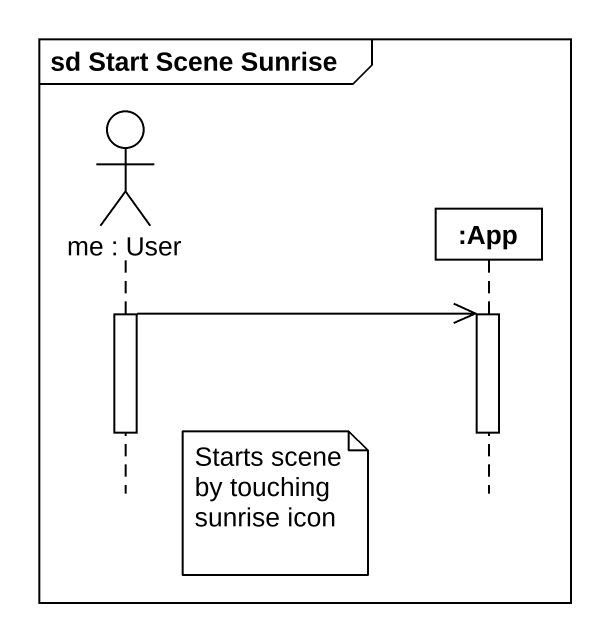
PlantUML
@startuml
mainframe sd Start Scene Sunrise
hide footbox
actor "me : User" as me
participant ":App" as App

activate me
me ->> App
activate App
deactivate App
deactivate me
note right of me : Starts scene by touching sunrise icon
@enduml
